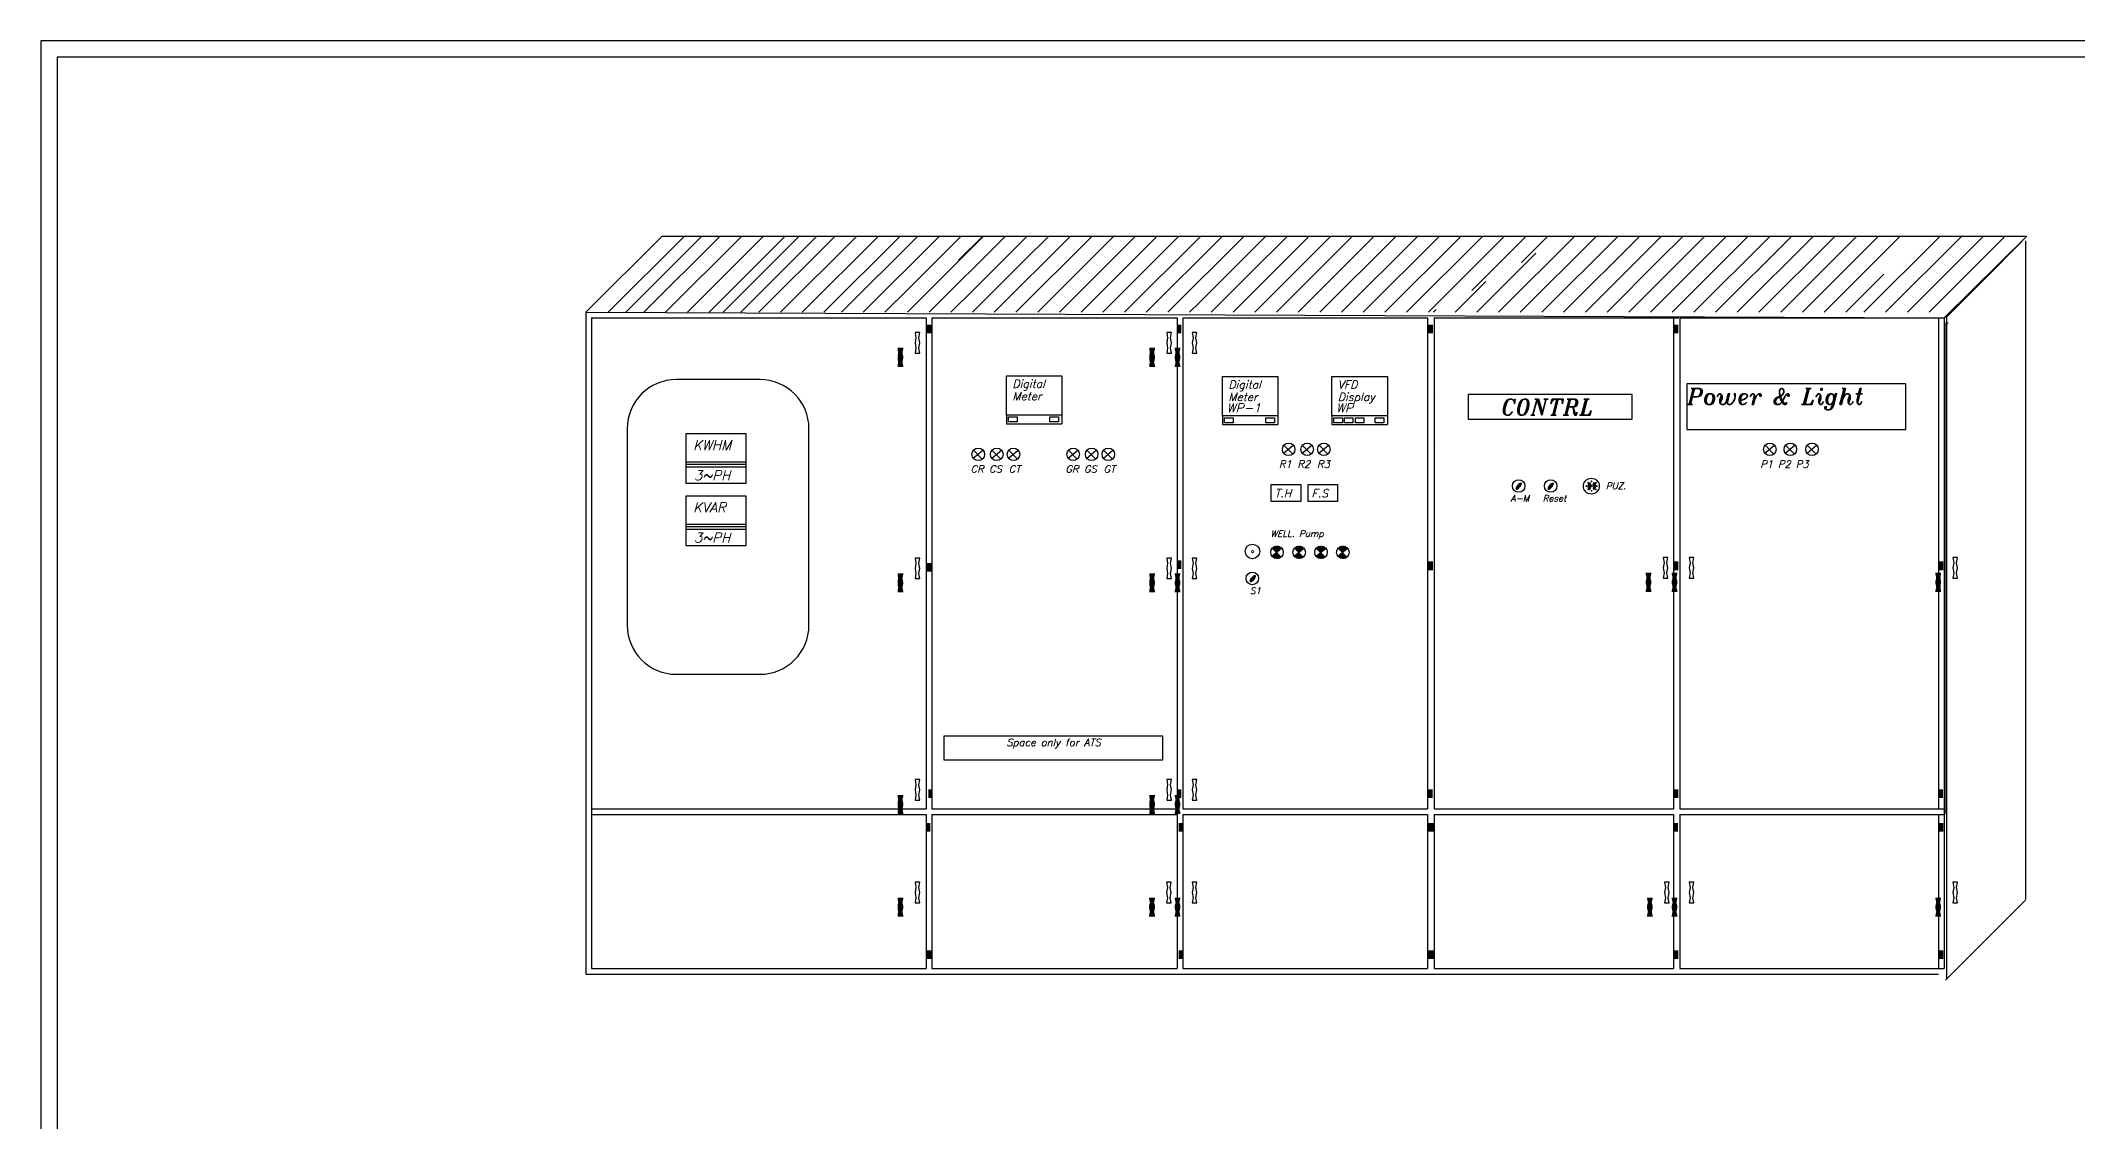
# Model space of a CAD drawing. Header units: inches. Extents: x 191440 to 383551, y 141449 to 284946.
# Drawn here: x 191768.51 to 191805.74, y 141468.76 to 141488.51 of the extents above; entities that cross this region are included whole.
import ezdxf

# ---------------------------------------------------------------- set-up
doc = ezdxf.new("R2010")
doc.units = ezdxf.units.IN
doc.header["$MEASUREMENT"] = 0
for name, color, linetype in [('BODY', 7, 'Continuous'), ('ELEC', 7, 'Continuous'), ('MCCWITHPLC', 7, 'Continuous'), ('PG1', 7, 'Continuous'), ('TEXT', 7, 'Continuous')]:
    doc.layers.add(name, color=color, linetype=linetype)
doc.styles.add('ITALICT', font='italict')

# ---------------------------------------------------------------- blocks, each defined once
blk = doc.blocks.new('FS')
at = {"const_width": 0.2}
blk.add_lwpolyline([(0, 0.1), (0.5, 0.1)], dxfattribs=at)
blk = doc.blocks.new('*X264')
at = {"color": 0}
for p, q in [((16.5, 20.46875), (16.65625, 20.46875)), ((16.5, 20.4375), (16.8125, 20.4375)), ((16.5, 20.40625), (16.96875, 20.40625)), ((16.5, 20.375), (18.5, 20.375)), ((16.5, 20.34375), (18.5, 20.34375)), ((16.5, 20.3125), (18.5, 20.3125)), ((16.5, 20.28125), (18.5, 20.28125)), ((16.5, 20.25), (18.5, 20.25)), ((16.5, 20.21875), (18.5, 20.21875)), ((16.5, 20.1875), (18.5, 20.1875)), ((16.5, 20.15625), (18.5, 20.15625)), ((16.5, 20.125), (18.5, 20.125)), ((16.5, 20.09375), (16.96875, 20.09375)), ((16.5, 20.0625), (16.8125, 20.0625)), ((16.5, 20.03125), (16.65625, 20.03125)), ((16.625, 20.025), (16.625, 20.475)), ((16.75, 20.05), (16.75, 20.45)), ((16.875, 20.075), (16.875, 20.425)), ((17, 20.1), (17, 20.4)), ((17.03125, 20.40625), (17.96875, 20.40625)), ((17.03125, 20.09375), (17.96875, 20.09375)), ((17.125, 20.075), (17.125, 20.425)), ((17.1875, 20.4375), (17.8125, 20.4375)), ((17.1875, 20.0625), (17.8125, 20.0625)), ((17.25, 20.05), (17.25, 20.45)), ((17.34375, 20.46875), (17.65625, 20.46875)), ((17.34375, 20.03125), (17.65625, 20.03125)), ((17.375, 20.025), (17.375, 20.475)), ((17.5, 20), (17.5, 20.5)), ((17.625, 20.025), (17.625, 20.475)), ((17.75, 20.05), (17.75, 20.45)), ((17.875, 20.075), (17.875, 20.425)), ((18, 20.1), (18, 20.4)), ((18.03125, 20.40625), (18.5, 20.40625)), ((18.03125, 20.09375), (18.5, 20.09375)), ((18.125, 20.075), (18.125, 20.425)), ((18.1875, 20.4375), (18.5, 20.4375)), ((18.1875, 20.0625), (18.5, 20.0625)), ((18.25, 20.05), (18.25, 20.45)), ((18.34375, 20.46875), (18.5, 20.46875)), ((18.34375, 20.03125), (18.5, 20.03125)), ((18.375, 20.025), (18.375, 20.475))]:
    blk.add_line(p, q, dxfattribs=at)
blk = doc.blocks.new('H')
for p, q in [((0.5, 2), (0, 2)), ((0, 2), (0.1, 1.5)), ((0.4, 1.5), (0.5, 2)), ((0.1, 1.5), (0, 1)), ((0, 1), (0.1, 0.5)), ((0.1, 0.5), (0, 0)), ((0, 0), (0.5, 0)), ((0.5, 1), (0.4, 1.5)), ((0.4, 0.5), (0.5, 1)), ((0.5, 0), (0.4, 0.5))]:
    blk.add_line(p, q)
at = {"rotation": 90}
blk.add_blockref('*X264', (20.5, -16.5), dxfattribs=at)

msp = doc.modelspace()

# ---------------------------------------------------------------- hatches: boundary and pattern name
at = {"layer": 'PG1', "linetype": 'Continuous'}
h = msp.add_hatch(dxfattribs=at)
h.set_pattern_fill('ANSI31', scale=0.023846, angle=-36.831386, style=0)
h.set_pattern_definition([(8.1686142, (191902.5731666, 141583.482854), (-0.00042353361, 0.002950567877), [])])
edge = h.paths.add_edge_path()
edge.add_ellipse((191795.5252, 141480.37192), major_axis=(-0.04161, -0.05556), ratio=0.31582286, start_angle=0, end_angle=360)
h = msp.add_hatch(dxfattribs=at)
h.set_pattern_fill('ANSI31', scale=0.023846, angle=-36.831386, style=0)
h.set_pattern_definition([(8.1686142, (191903.1593804, 141583.482854), (-0.00042353361, 0.002950567877), [])])
edge = h.paths.add_edge_path()
edge.add_ellipse((191796.11141, 141480.37192), major_axis=(-0.04161, -0.05556), ratio=0.31582286, start_angle=0, end_angle=360)
h = msp.add_hatch(dxfattribs=at)
h.set_pattern_fill('ANSI31', scale=0.023846, angle=-36.831386, style=0)
h.set_pattern_definition([(8.1686142, (191897.712875, 141581.7933196), (-0.00042353361, 0.002950567877), [])])
edge = h.paths.add_edge_path()
edge.add_ellipse((191790.6649, 141478.68238), major_axis=(-0.04161, -0.05556), ratio=0.31582286, start_angle=0, end_angle=360)

# ---------------------------------------------------------------- linework, layer by layer
at = {"color": 7, "linetype": 'Continuous'}
for p, q in [((191779.86663, 141484.9427), (191796.43279, 141484.9427)), ((191796.3969, 141484.9427), (191804.81684, 141484.9427)), ((191804.79279, 141484.85507), (191804.79279, 141472.81635)), ((191778.47614, 141483.55013), (191803.30484, 141483.44644)), ((191778.47614, 141483.55013), (191778.47614, 141471.45318)), ((191778.57983, 141483.44644), (191784.69333, 141483.44644)), ((191778.57983, 141483.44644), (191778.57983, 141471.55687)), ((191781.12971, 141483.44644), (191784.69333, 141483.44644)), ((191784.69333, 141483.44644), (191784.69333, 141474.47162)), ((191784.79702, 141483.44644), (191784.79702, 141474.47162)), ((191784.79702, 141483.44644), (191789.28241, 141483.44644)), ((191789.28241, 141483.44644), (191789.28241, 141474.47162)), ((191789.3861, 141483.44644), (191789.3861, 141474.47162)), ((191789.3861, 141483.44644), (191792.01314, 141483.44644)), ((191789.3861, 141483.44644), (191793.85846, 141483.44644)), ((191793.85846, 141483.44644), (191793.85846, 141474.47162)), ((191793.98152, 141483.44644), (191793.98152, 141474.47162)), ((191793.98152, 141483.44644), (191798.45388, 141483.44644)), ((191798.35507, 141483.44644), (191798.35507, 141474.47162)), ((191798.47147, 141483.44644), (191798.47147, 141474.47162)), ((191798.47147, 141483.44644), (191803.30484, 141483.44644)), ((191803.20211, 141483.44644), (191803.20211, 141474.47162)), ((191803.30484, 141483.44644), (191803.30484, 141474.47162)), ((191803.33219, 141483.3588), (191803.33219, 141474.38399)), ((191803.33219, 141483.3588), (191803.37731, 141483.3588)), ((191803.34519, 141483.4477), (191803.34519, 141471.35075)), ((191786.16122, 141482.05902), (191786.16122, 141482.38799)), ((191786.16122, 141482.38799), (191787.17745, 141482.38799)), ((191787.17745, 141482.38799), (191787.17745, 141481.51073)), ((191790.10958, 141482.04411), (191790.10958, 141482.37307)), ((191790.10958, 141482.37307), (191791.12581, 141482.37307)), ((191791.12581, 141482.37307), (191791.12581, 141481.49582)), ((191792.10958, 141482.04411), (191792.10958, 141482.37307)), ((191792.10958, 141482.37307), (191793.12581, 141482.37307)), ((191793.12581, 141482.37307), (191793.12581, 141481.49582)), ((191786.16122, 141481.66831), (191786.16122, 141482.05902)), ((191790.10958, 141481.6534), (191790.10958, 141482.04411)), ((191792.10958, 141481.6534), (191792.10958, 141482.04411)), ((191793.96314, 141482.03471), (191793.96376, 141482.03505)), ((191803.31381, 141481.94707), (191803.31443, 141481.94742)), ((191786.16122, 141481.66831), (191786.16122, 141481.51073)), ((191787.17745, 141481.66831), (191786.16122, 141481.66831)), ((191786.16122, 141481.51073), (191787.17745, 141481.51073)), ((191790.10958, 141481.6534), (191790.10958, 141481.49582)), ((191791.12581, 141481.6534), (191790.10958, 141481.6534)), ((191790.10958, 141481.49582), (191791.12581, 141481.49582)), ((191792.10958, 141481.6534), (191792.10958, 141481.49582)), ((191793.12581, 141481.6534), (191792.10958, 141481.6534)), ((191792.10958, 141481.49582), (191793.12581, 141481.49582)), ((191793.96314, 141481.12574), (191793.96376, 141481.12608)), ((191803.31381, 141481.0381), (191803.31443, 141481.03845)), ((191791.00168, 141480.28789), (191791.00168, 141480.39831)), ((191791.00168, 141480.39831), (191791.54098, 141480.39831)), ((191791.54098, 141480.39831), (191791.54098, 141480.08794)), ((191791.675, 141480.28789), (191791.675, 141480.39831)), ((191791.675, 141480.39831), (191792.21429, 141480.39831)), ((191792.21429, 141480.39831), (191792.21429, 141480.08794)), ((191791.00168, 141480.08794), (191791.00168, 141480.28789)), ((191791.54098, 141480.08794), (191791.00168, 141480.08794)), ((191791.675, 141480.08794), (191791.675, 141480.28789)), ((191792.21429, 141480.08794), (191791.675, 141480.08794)), ((191778.57983, 141474.47162), (191784.69333, 141474.47162)), ((191781.12971, 141474.47162), (191784.69333, 141474.47162)), ((191784.79702, 141474.47162), (191785.37113, 141474.47162)), ((191784.79702, 141474.47162), (191789.28241, 141474.47162)), ((191789.3861, 141474.47162), (191792.01314, 141474.47162)), ((191789.3861, 141474.47162), (191793.85846, 141474.47162)), ((191793.98152, 141474.47162), (191798.35507, 141474.47162)), ((191798.47147, 141474.47162), (191803.30484, 141474.47162)), ((191803.30484, 141474.47162), (191803.30632, 141471.55687)), ((191778.57983, 141474.36793), (191784.69333, 141474.36793)), ((191781.12971, 141474.36793), (191784.69333, 141474.36793)), ((191784.69333, 141474.36793), (191784.69333, 141471.55687)), ((191784.79702, 141474.36793), (191785.37113, 141474.36793)), ((191784.79702, 141474.36793), (191784.79702, 141471.55687)), ((191784.79702, 141474.36793), (191789.28241, 141474.36793)), ((191789.28241, 141474.36793), (191789.28241, 141471.55687)), ((191789.3861, 141474.36793), (191792.01314, 141474.36793)), ((191789.3861, 141474.36793), (191793.85846, 141474.36793)), ((191789.3861, 141474.36793), (191789.3861, 141471.55687)), ((191793.85846, 141474.36793), (191793.85846, 141471.55687)), ((191793.98152, 141474.36793), (191798.35507, 141474.36793)), ((191793.98152, 141474.36793), (191793.98152, 141471.55687)), ((191798.35507, 141474.36793), (191798.35507, 141471.55687)), ((191798.47147, 141474.36793), (191803.30632, 141474.36793)), ((191798.47147, 141474.36793), (191798.47147, 141471.55687)), ((191803.20211, 141474.36793), (191803.20211, 141471.55687)), ((191778.47614, 141471.45318), (191803.20211, 141471.45318)), ((191778.57983, 141471.55687), (191784.69333, 141471.55687)), ((191784.79702, 141471.55687), (191789.28241, 141471.55687)), ((191786.82729, 141471.45318), (191793.96376, 141471.45318)), ((191786.90241, 141471.45318), (191803.20211, 141471.45318)), ((191789.3861, 141471.55687), (191792.01314, 141471.55687)), ((191789.3861, 141471.55687), (191793.85846, 141471.55687)), ((191791.48522, 141471.45318), (191803.20211, 141471.45318)), ((191793.98152, 141471.55687), (191798.35507, 141471.55687)), ((191798.47147, 141471.55687), (191803.30632, 141471.55687))]:
    msp.add_line(p, q, dxfattribs=at)
msp.add_lwpolyline([(191826.00873, 141488.51231), (191768.50873, 141488.51231), (191768.50873, 141449.01231), (191826.00873, 141449.01231), (191826.00873, 141488.51231)])
msp.add_lwpolyline([(191825.70873, 141488.21231), (191768.80873, 141488.21231), (191768.80873, 141449.31231), (191825.70873, 141449.31231)], close=True)
for points in [[(191798.60163, 141481.40602), (191802.60163, 141481.40602), (191802.60163, 141482.23928), (191798.60163, 141482.23928)], [(191794.60163, 141481.59512), (191797.60163, 141481.59512), (191797.60163, 141482.04317), (191794.60163, 141482.04317)]]:
    msp.add_lwpolyline(points, close=True, dxfattribs=at)
at = {"layer": 'BODY', "color": 7, "linetype": 'Continuous'}
for p, q in [((191778.47406, 141483.55013), (191779.86663, 141484.9427)), ((191778.88161, 141483.55013), (191780.27418, 141484.9427)), ((191779.20426, 141483.55013), (191780.59683, 141484.9427)), ((191779.5354, 141483.55013), (191780.92797, 141484.9427)), ((191779.93215, 141483.55013), (191781.32472, 141484.9427)), ((191780.3289, 141483.55013), (191781.72148, 141484.9427)), ((191780.72566, 141483.55013), (191782.11823, 141484.9427)), ((191780.98235, 141483.55013), (191782.37492, 141484.9427)), ((191781.305, 141483.55013), (191782.69757, 141484.9427)), ((191781.63613, 141483.55013), (191783.02871, 141484.9427)), ((191782.03289, 141483.55013), (191783.42546, 141484.9427)), ((191782.42964, 141483.55013), (191783.82221, 141484.9427)), ((191782.82639, 141483.55013), (191784.21897, 141484.9427)), ((191783.14795, 141483.55013), (191784.54052, 141484.9427)), ((191783.5447, 141483.55013), (191784.93727, 141484.9427)), ((191784.35264, 141483.55013), (191785.74521, 141484.9427)), ((191784.37678, 141483.98545), (191785.33403, 141484.9427)), ((191784.74939, 141483.55013), (191786.14196, 141484.9427)), ((191785.2868, 141484.49872), (191785.73078, 141484.9427)), ((191785.58147, 141483.98545), (191786.53872, 141484.9427)), ((191785.93965, 141483.55013), (191787.33222, 141484.9427)), ((191786.3364, 141483.55013), (191787.72898, 141484.9427)), ((191786.49149, 141484.49872), (191786.93547, 141484.9427)), ((191786.73316, 141483.55013), (191788.12573, 141484.9427)), ((191787.12991, 141483.55013), (191788.52248, 141484.9427)), ((191787.52666, 141483.55013), (191788.91924, 141484.9427)), ((191787.92342, 141483.55013), (191789.31599, 141484.9427)), ((191788.32017, 141483.55013), (191789.71274, 141484.9427)), ((191788.71692, 141483.55013), (191790.1095, 141484.9427)), ((191789.11368, 141483.55013), (191790.50625, 141484.9427)), ((191789.69038, 141483.73008), (191790.903, 141484.9427)), ((191790.60039, 141484.24334), (191791.29976, 141484.9427)), ((191790.70069, 141483.55013), (191792.09326, 141484.9427)), ((191791.09744, 141483.55013), (191792.49002, 141484.9427)), ((191791.4942, 141483.55013), (191792.88677, 141484.9427)), ((191791.51041, 141484.75661), (191791.69651, 141484.9427)), ((191791.89095, 141483.55013), (191793.28352, 141484.9427)), ((191792.2877, 141483.55013), (191793.68028, 141484.9427)), ((191792.68446, 141483.55013), (191794.07703, 141484.9427)), ((191793.08121, 141483.55013), (191794.47378, 141484.9427)), ((191793.47796, 141483.55013), (191794.87053, 141484.9427)), ((191793.87471, 141483.55013), (191795.26729, 141484.9427)), ((191794.66954, 141483.9482), (191795.66404, 141484.9427)), ((191795.1574, 141483.55013), (191796.54997, 141484.9427)), ((191795.55415, 141483.55013), (191796.94672, 141484.9427)), ((191795.57956, 141484.46147), (191796.06079, 141484.9427)), ((191795.9509, 141483.55013), (191797.34347, 141484.9427)), ((191796.34765, 141483.55013), (191797.74023, 141484.9427)), ((191797.17973, 141483.98545), (191798.13698, 141484.9427)), ((191797.53791, 141483.55013), (191798.93049, 141484.9427)), ((191797.93467, 141483.55013), (191799.32724, 141484.9427)), ((191798.08975, 141484.49872), (191798.53373, 141484.9427)), ((191798.33142, 141483.55013), (191799.72399, 141484.9427)), ((191798.72817, 141483.55013), (191800.12075, 141484.9427)), ((191799.12493, 141483.55013), (191800.5175, 141484.9427)), ((191799.52168, 141483.55013), (191800.91425, 141484.9427)), ((191799.91843, 141483.55013), (191801.31101, 141484.9427)), ((191800.31519, 141483.55013), (191801.70776, 141484.9427)), ((191800.71194, 141483.55013), (191802.10451, 141484.9427)), ((191801.28864, 141483.73008), (191802.50127, 141484.9427)), ((191801.83726, 141483.55013), (191803.22983, 141484.9427)), ((191802.23401, 141483.55013), (191803.62658, 141484.9427)), ((191802.63076, 141483.55013), (191804.02333, 141484.9427)), ((191803.02751, 141483.55013), (191804.42009, 141484.9427)), ((191803.30484, 141483.44644), (191804.81684, 141484.9427)), ((191804.0272, 141484.14091), (191804.72657, 141484.84027)), ((191785.5429, 141483.55013), (191786.49149, 141484.49872)), ((191790.30394, 141483.55013), (191791.51041, 141484.75661)), ((191794.76064, 141483.55013), (191795.83797, 141484.62746)), ((191797.14116, 141483.55013), (191798.08975, 141484.49872)), ((191789.90718, 141483.55013), (191790.60039, 141484.24334)), ((191794.36389, 141483.55013), (191794.92795, 141484.11419)), ((191801.50545, 141483.55013), (191802.19866, 141484.24334)), ((191803.33399, 141483.4477), (191804.0272, 141484.14091)), ((191783.94145, 141483.55013), (191784.37678, 141483.98545)), ((191785.14614, 141483.55013), (191785.58147, 141483.98545)), ((191789.51043, 141483.55013), (191789.69038, 141483.73008)), ((191796.74441, 141483.55013), (191797.17973, 141483.98545)), ((191801.10869, 141483.55013), (191801.28864, 141483.73008)), ((191793.96714, 141483.55013), (191794.01793, 141483.60093)), ((191803.31781, 141483.46249), (191803.36861, 141483.51329)), ((191791.22898, 141480.97427), (191791.40454, 141481.12047)), ((191791.23351, 141481.11717), (191791.39483, 141480.95596)), ((191791.56739, 141480.97427), (191791.74295, 141481.12047)), ((191791.57582, 141481.11327), (191791.73324, 141480.95596)), ((191791.87213, 141480.97427), (191792.04769, 141481.12047)), ((191791.87666, 141481.11717), (191792.03798, 141480.95596)), ((191800.02587, 141480.97427), (191800.20143, 141481.12047)), ((191800.0304, 141481.11717), (191800.19172, 141480.95596)), ((191800.40037, 141480.97427), (191800.57594, 141481.12047)), ((191800.40881, 141481.11327), (191800.56622, 141480.95596)), ((191800.79678, 141480.97427), (191800.97234, 141481.12047)), ((191800.80131, 141481.11717), (191800.96263, 141480.95596)), ((191780.29876, 141480.72489), (191781.40258, 141480.72489)), ((191780.30375, 141480.81281), (191781.40756, 141480.81281)), ((191780.3038, 141480.77293), (191781.40762, 141480.77293)), ((191785.5553, 141480.8848), (191785.73086, 141481.031)), ((191785.55983, 141481.0277), (191785.72115, 141480.86649)), ((191785.89371, 141480.8848), (191786.06927, 141481.031)), ((191785.90214, 141481.0238), (191786.05956, 141480.86649)), ((191786.19845, 141480.8848), (191786.37401, 141481.031)), ((191786.20298, 141481.0277), (191786.3643, 141480.86649)), ((191787.29115, 141480.8848), (191787.46671, 141481.031)), ((191787.29568, 141481.0277), (191787.457, 141480.86649)), ((191787.62956, 141480.8848), (191787.80512, 141481.031)), ((191787.63799, 141481.0238), (191787.79541, 141480.86649)), ((191787.9343, 141480.8848), (191788.10986, 141481.031)), ((191787.93883, 141481.0277), (191788.10015, 141480.86649)), ((191780.29876, 141479.58727), (191781.40258, 141479.58727)), ((191780.30375, 141479.67519), (191781.40756, 141479.67519)), ((191780.3038, 141479.63531), (191781.40762, 141479.63531)), ((191791.01626, 141479.09388), (191791.19183, 141479.24009)), ((191791.02079, 141479.23678), (191791.18211, 141479.07557)), ((191791.02779, 141479.22979), (191791.06759, 141479.2696)), ((191791.03275, 141479.22484), (191791.08181, 141479.2739)), ((191791.03771, 141479.21988), (191791.09387, 141479.27604)), ((191791.04267, 141479.21492), (191791.10459, 141479.27684)), ((191791.04763, 141479.20996), (191791.11437, 141479.2767)), ((191791.05259, 141479.20501), (191791.1234, 141479.27582)), ((191791.05755, 141479.20005), (191791.13184, 141479.27433)), ((191791.06252, 141479.19509), (191791.13975, 141479.27233)), ((191791.06748, 141479.19013), (191791.14722, 141479.26987)), ((191791.07244, 141479.18517), (191791.15427, 141479.26701)), ((191791.0774, 141479.18022), (191791.16096, 141479.26377)), ((191791.08236, 141479.17526), (191791.16729, 141479.26019)), ((191791.08732, 141479.1703), (191791.17329, 141479.25627)), ((191791.09228, 141479.16534), (191791.17897, 141479.25203)), ((191791.10284, 141479.16598), (191791.18434, 141479.24748)), ((191791.16215, 141479.21538), (191791.18941, 141479.24263)), ((191791.422, 141479.09388), (191791.59756, 141479.24009)), ((191791.42653, 141479.23678), (191791.58785, 141479.07557)), ((191791.42798, 141479.23534), (191791.45082, 141479.25818)), ((191791.43294, 141479.23038), (191791.47143, 141479.26886)), ((191791.4379, 141479.22542), (191791.48602, 141479.27353)), ((191791.44286, 141479.22046), (191791.49827, 141479.27587)), ((191791.44783, 141479.2155), (191791.50912, 141479.2768)), ((191791.45279, 141479.21055), (191791.519, 141479.27676)), ((191791.45775, 141479.20559), (191791.52811, 141479.27595)), ((191791.46271, 141479.20063), (191791.53661, 141479.27453)), ((191791.46767, 141479.19567), (191791.54458, 141479.27259)), ((191791.47263, 141479.19072), (191791.5521, 141479.27018)), ((191791.47759, 141479.18576), (191791.5592, 141479.26737)), ((191791.48255, 141479.1808), (191791.56593, 141479.26417)), ((191791.48751, 141479.17584), (191791.5723, 141479.26063)), ((191791.49248, 141479.17088), (191791.57834, 141479.25675)), ((191791.49744, 141479.16593), (191791.58406, 141479.25255)), ((191791.5024, 141479.16097), (191791.58946, 141479.24803)), ((191791.56091, 141479.20957), (191791.59456, 141479.24322)), ((191791.82213, 141479.09388), (191791.99769, 141479.24009)), ((191791.82666, 141479.23678), (191791.98798, 141479.07557)), ((191791.82948, 141479.23396), (191791.8579, 141479.26239)), ((191791.83444, 141479.22901), (191791.87593, 141479.27049)), ((191791.8394, 141479.22405), (191791.88971, 141479.27436)), ((191791.84436, 141479.21909), (191791.90152, 141479.27624)), ((191791.84932, 141479.21413), (191791.91207, 141479.27688)), ((191791.85429, 141479.20918), (191791.92171, 141479.2766)), ((191791.85925, 141479.20422), (191791.93065, 141479.27562)), ((191791.86421, 141479.19926), (191791.93899, 141479.27404)), ((191791.86917, 141479.1943), (191791.94683, 141479.27197)), ((191791.87413, 141479.18934), (191791.95423, 141479.26944)), ((191791.87909, 141479.18439), (191791.96122, 141479.26652)), ((191791.88405, 141479.17943), (191791.96785, 141479.26323)), ((191791.88901, 141479.17447), (191791.97413, 141479.25959)), ((191791.89397, 141479.16951), (191791.98008, 141479.25562)), ((191791.89894, 141479.16456), (191791.98571, 141479.25133)), ((191791.91813, 141479.17383), (191791.99103, 141479.24673)), ((191791.97744, 141479.22322), (191791.99605, 141479.24183)), ((191792.22051, 141479.09388), (191792.39607, 141479.24009)), ((191792.22504, 141479.23678), (191792.38636, 141479.07557)), ((191792.22786, 141479.23396), (191792.25628, 141479.26239)), ((191792.23282, 141479.22901), (191792.2743, 141479.27049)), ((191792.23778, 141479.22405), (191792.28809, 141479.27436)), ((191792.24274, 141479.21909), (191792.29989, 141479.27624)), ((191792.2477, 141479.21413), (191792.31044, 141479.27688)), ((191792.25266, 141479.20918), (191792.32009, 141479.2766)), ((191792.25762, 141479.20422), (191792.32902, 141479.27562)), ((191792.26258, 141479.19926), (191792.33737, 141479.27404)), ((191792.26755, 141479.1943), (191792.34521, 141479.27197)), ((191792.27251, 141479.18934), (191792.35261, 141479.26944)), ((191792.27747, 141479.18439), (191792.3596, 141479.26652)), ((191792.28243, 141479.17943), (191792.36623, 141479.26323)), ((191792.28739, 141479.17447), (191792.3725, 141479.25959)), ((191792.29235, 141479.16951), (191792.37845, 141479.25562)), ((191792.29731, 141479.16456), (191792.38409, 141479.25133)), ((191792.3165, 141479.17383), (191792.38941, 141479.24673)), ((191792.37582, 141479.22322), (191792.39442, 141479.24183)), ((191791.0228, 141479.08594), (191791.09724, 141479.16039)), ((191791.02765, 141479.08088), (191791.1022, 141479.15543)), ((191791.03281, 141479.07612), (191791.10717, 141479.15047)), ((191791.03827, 141479.07166), (191791.11213, 141479.14551)), ((191791.04405, 141479.06752), (191791.11709, 141479.14056)), ((191791.05015, 141479.0637), (191791.12205, 141479.1356)), ((191791.05659, 141479.06022), (191791.12701, 141479.13064)), ((191791.06338, 141479.05709), (191791.13197, 141479.12568)), ((191791.07056, 141479.05435), (191791.13693, 141479.12072)), ((191791.07815, 141479.05203), (191791.14189, 141479.11577)), ((191791.08622, 141479.05017), (191791.14685, 141479.11081)), ((191791.09482, 141479.04886), (191791.15182, 141479.10585)), ((191791.10407, 141479.04818), (191791.15678, 141479.10089)), ((191791.1141, 141479.0483), (191791.16174, 141479.09594)), ((191791.12518, 141479.04945), (191791.1667, 141479.09098)), ((191791.13776, 141479.05212), (191791.17166, 141479.08602)), ((191791.153, 141479.05744), (191791.17662, 141479.08106)), ((191791.17669, 141479.07122), (191791.18158, 141479.0761)), ((191791.42347, 141479.09196), (191791.44229, 141479.11078)), ((191791.42799, 141479.08656), (191791.5016, 141479.16017)), ((191791.4328, 141479.08146), (191791.50736, 141479.15601)), ((191791.43793, 141479.07666), (191791.51232, 141479.15105)), ((191791.44335, 141479.07217), (191791.51728, 141479.1461)), ((191791.44909, 141479.06799), (191791.52224, 141479.14114)), ((191791.45515, 141479.06413), (191791.5272, 141479.13618)), ((191791.46155, 141479.06061), (191791.53216, 141479.13122)), ((191791.4683, 141479.05744), (191791.53713, 141479.12627)), ((191791.47543, 141479.05465), (191791.54209, 141479.12131)), ((191791.48297, 141479.05228), (191791.54705, 141479.11635)), ((191791.49098, 141479.05036), (191791.55201, 141479.11139)), ((191791.49952, 141479.04898), (191791.55697, 141479.10643)), ((191791.50868, 141479.04823), (191791.56193, 141479.10148)), ((191791.51861, 141479.04824), (191791.56689, 141479.09652)), ((191791.52954, 141479.04925), (191791.57185, 141479.09156)), ((191791.54192, 141479.05171), (191791.57681, 141479.0866)), ((191791.55673, 141479.0566), (191791.58178, 141479.08165)), ((191791.57826, 141479.06821), (191791.58674, 141479.07669)), ((191791.82482, 141479.09044), (191791.85882, 141479.12444)), ((191791.82941, 141479.08512), (191791.9039, 141479.1596)), ((191791.83432, 141479.0801), (191791.90886, 141479.15464)), ((191791.83952, 141479.07539), (191791.91382, 141479.14968)), ((191791.84504, 141479.07098), (191791.91878, 141479.14473)), ((191791.85086, 141479.06689), (191791.92374, 141479.13977)), ((191791.85702, 141479.06312), (191791.9287, 141479.13481)), ((191791.86351, 141479.0597), (191791.93366, 141479.12985)), ((191791.87036, 141479.05663), (191791.93862, 141479.12489)), ((191791.8776, 141479.05395), (191791.94359, 141479.11994)), ((191791.88527, 141479.0517), (191791.94855, 141479.11498)), ((191791.89341, 141479.04993), (191791.95351, 141479.11002)), ((191791.90211, 141479.04871), (191791.95847, 141479.10506)), ((191791.91147, 141479.04814), (191791.96343, 141479.10011)), ((191791.92165, 141479.0484), (191791.96839, 141479.09515)), ((191791.93292, 141479.04976), (191791.97335, 141479.09019)), ((191791.94583, 141479.05274), (191791.97831, 141479.08523)), ((191791.96172, 141479.05872), (191791.98327, 141479.08027)), ((191792.22319, 141479.09044), (191792.25719, 141479.12444)), ((191792.22779, 141479.08512), (191792.30227, 141479.1596)), ((191792.23269, 141479.0801), (191792.30723, 141479.15464)), ((191792.2379, 141479.07539), (191792.3122, 141479.14968)), ((191792.24341, 141479.07098), (191792.31716, 141479.14473)), ((191792.24924, 141479.06689), (191792.32212, 141479.13977)), ((191792.25539, 141479.06312), (191792.32708, 141479.13481)), ((191792.26188, 141479.0597), (191792.33204, 141479.12985)), ((191792.26874, 141479.05663), (191792.337, 141479.12489)), ((191792.27598, 141479.05395), (191792.34196, 141479.11994)), ((191792.28364, 141479.0517), (191792.34692, 141479.11498)), ((191792.29179, 141479.04993), (191792.35188, 141479.11002)), ((191792.30049, 141479.04871), (191792.35685, 141479.10506)), ((191792.30984, 141479.04814), (191792.36181, 141479.10011)), ((191792.32002, 141479.0484), (191792.36677, 141479.09515)), ((191792.3313, 141479.04976), (191792.37173, 141479.09019)), ((191792.3442, 141479.05274), (191792.37669, 141479.08523)), ((191792.36009, 141479.05872), (191792.38165, 141479.08027)), ((191803.32631, 141471.34324), (191804.7894, 141472.80633))]:
    msp.add_line(p, q, dxfattribs=at)
msp.add_lwpolyline([(191782.55161, 141481.4213, 0.41421356), (191781.65386, 141482.31905), (191780.12768, 141482.31905, 0.41421356), (191779.22993, 141481.4213), (191779.22993, 141477.8303, 0.41421356), (191780.12768, 141476.93255), (191781.65386, 141476.93255, 0.41421356), (191782.55161, 141477.8303)], format="xyb", close=True, dxfattribs=at)
at = {"layer": 'BODY', "color": 7}
for points in [[(191786.19953, 141481.63754), (191786.35636, 141481.63754), (191786.35636, 141481.54356), (191786.19953, 141481.54356)], [(191786.9563, 141481.63754), (191787.11313, 141481.63754), (191787.11313, 141481.54356), (191786.9563, 141481.54356)], [(191790.14789, 141481.62263), (191790.30472, 141481.62263), (191790.30472, 141481.52865), (191790.14789, 141481.52865)], [(191790.90467, 141481.62263), (191791.0615, 141481.62263), (191791.0615, 141481.52865), (191790.90467, 141481.52865)], [(191792.14789, 141481.62263), (191792.30472, 141481.62263), (191792.30472, 141481.52865), (191792.14789, 141481.52865)], [(191792.33922, 141481.62263), (191792.49605, 141481.62263), (191792.49605, 141481.52865), (191792.33922, 141481.52865)], [(191792.53997, 141481.62263), (191792.6968, 141481.62263), (191792.6968, 141481.52865), (191792.53997, 141481.52865)], [(191792.90467, 141481.62263), (191793.0615, 141481.62263), (191793.0615, 141481.52865), (191792.90467, 141481.52865)]]:
    msp.add_lwpolyline(points, close=True, dxfattribs=at)
at = {"layer": 'BODY', "color": 7, "linetype": 'Continuous'}
for points in [[(191781.40258, 141481.32755), (191780.29876, 141481.32755), (191780.29876, 141480.42673), (191781.40258, 141480.42673)], [(191781.40258, 141480.18993), (191780.29876, 141480.18993), (191780.29876, 141479.28911), (191781.40258, 141479.28911)]]:
    msp.add_lwpolyline(points, close=True, dxfattribs=at)
at = {"layer": 'BODY', "color": 7}
for points, const_width in [([(191796.75292, 141480.37275, 1), (191796.77295, 141480.37275, 1)], 0.01335), ([(191796.78631, 141480.43475, 1), (191796.80634, 141480.43475, 1)], 0.01335), ([(191796.78631, 141480.31075, 1), (191796.80634, 141480.31075, 1)], 0.01335), ([(191796.84402, 141480.37418, 1), (191796.87263, 141480.37418, 1)], 0.01908), ([(191796.84831, 141480.45859, 1), (191796.86834, 141480.45859, 1)], 0.01335), ([(191796.92939, 141480.43475, 1), (191796.94942, 141480.43475, 1)], 0.01335), ([(191796.92939, 141480.31075, 1), (191796.94942, 141480.31075, 1)], 0.01335), ([(191796.94369, 141480.37275, 1), (191796.96373, 141480.37275, 1)], 0.01335), ([(191796.84831, 141480.2869, 1), (191796.86834, 141480.2869, 1)], 0.01335)]:
    msp.add_lwpolyline(points, format="xyb", close=True, dxfattribs=dict(at, const_width=const_width))
at = {"layer": 'BODY', "color": 7, "linetype": 'Continuous'}
for centre, radius in [((191791.32049, 141481.04289), 0.11438), ((191791.6589, 141481.04289), 0.11438), ((191791.96364, 141481.04289), 0.11438), ((191800.11738, 141481.04289), 0.11438), ((191800.49189, 141481.04289), 0.11438), ((191800.88829, 141481.04289), 0.11438), ((191785.64681, 141480.95342), 0.11438), ((191785.98522, 141480.95342), 0.11438), ((191786.28996, 141480.95342), 0.11438), ((191787.38266, 141480.95342), 0.11438), ((191787.72107, 141480.95342), 0.11438), ((191788.02581, 141480.95342), 0.11438), ((191795.52556, 141480.37384), 0.11438), ((191796.11178, 141480.37384), 0.11438), ((191796.85436, 141480.37085), 0.14584), ((191791.10778, 141479.16251), 0.11438), ((191791.51351, 141479.16251), 0.11438), ((191791.91364, 141479.16251), 0.11438), ((191792.31202, 141479.16251), 0.11438), ((191790.65616, 141478.6843), 0.11438)]:
    msp.add_circle(centre, radius, dxfattribs=at)
at = {"layer": 'BODY', "color": 7}
for centre, radius, start, end in [((191796.85494, 141480.37088), 0.06389, 108.675102, 246.743678), ((191796.85494, 141480.37088), 0.05436, 108.675102, 246.743678), ((191796.85494, 141480.37088), 0.04482, 108.675102, 246.743678), ((191796.85494, 141480.37088), 0.03528, 108.675102, 246.743678), ((191796.87125, 141480.37088), 0.03528, 293.256322, 71.324898), ((191796.87125, 141480.37088), 0.04482, 293.256322, 71.324898), ((191796.87125, 141480.37088), 0.05436, 293.256322, 71.324898), ((191796.87125, 141480.37088), 0.06389, 293.256322, 71.324898)]:
    msp.add_arc(centre, radius, start, end, dxfattribs=at)
at = {"layer": 'PG1', "color": 7, "linetype": 'Continuous', "const_width": 0.01791}
msp.add_lwpolyline([(191790.64433, 141479.17344, 1), (191790.68253, 141479.17344, 1)], format="xyb", close=True, dxfattribs=at)
at = {"layer": 'PG1', "color": 7, "linetype": 'Continuous'}
msp.add_circle((191790.65896, 141479.17797), 0.13294, dxfattribs=at)
for centre in [(191795.5252, 141480.37192), (191796.11141, 141480.37192), (191790.6649, 141478.68238)]:
    msp.add_ellipse(centre, major_axis=(-0.04161, -0.05556), ratio=0.31582286, dxfattribs=at)
at = {"layer": 'TEXT'}
msp.add_lwpolyline([(191789.02003, 141475.80151), (191785.01563, 141475.80151), (191785.01563, 141475.36826), (191789.02003, 141475.36826)], close=True, dxfattribs=at)

# ---------------------------------------------------------------- block references
at = {"color": 7, "linetype": 'Continuous'}
for name, p, xscale, yscale, zscale in [('FS', (191784.70725, 141483.16331), 0.161866966893278, 0.7964795384222525, 0.161866966893278), ('FS', (191789.28096, 141483.16331), 0.161866966893278, 0.7964795384222525, 0.161866966893278), ('FS', (191793.87217, 141483.16331), 0.161866966893278, 0.7964795384222525, 0.161866966893278), ('FS', (191793.87638, 141483.16331), 0.161866966893278, 0.7964795384222525, 0.161866966893278), ('FS', (191798.36633, 141483.16331), 0.161866966893278, 0.7964795384222525, 0.161866966893278), ('H', (191784.49096, 141482.80241), 0.1721585251956203, 0.1873236256274977, 0.1721585251956203), ('H', (191789.09159, 141482.80241), 0.1721585251956203, 0.1873236256274977, 0.1721585251956203), ('H', (191789.55687, 141482.80241), 0.1721585251956203, 0.1873236256274977, 0.1721585251956203), ('H', (191784.49096, 141478.68146), 0.1721585251956203, 0.1873236256274977, 0.1721585251956203), ('FS', (191784.70725, 141478.80832), 0.161866966893278, 0.7964795384222525, 0.161866966893278), ('H', (191789.09159, 141478.68146), 0.1721585251956203, 0.1873236256274977, 0.1721585251956203), ('H', (191789.55687, 141478.68146), 0.1721585251956203, 0.1873236256274977, 0.1721585251956203), ('FS', (191789.28096, 141478.85483), 0.161866966893278, 0.7964795384222525, 0.161866966893278), ('FS', (191793.87638, 141478.83511), 0.161866966893278, 0.7964795384222525, 0.161866966893278), ('H', (191798.16713, 141478.69061), 0.1721585251956203, 0.1873236256274977, 0.1721585251956203), ('H', (191798.64224, 141478.69061), 0.1721585251956203, 0.1873236256274977, 0.1721585251956203), ('FS', (191798.36633, 141478.83511), 0.161866966893278, 0.7964795384222525, 0.161866966893278), ('H', (191803.46263, 141478.69061), 0.1721585251956203, 0.1873236256274977, 0.1721585251956203), ('FS', (191803.20639, 141478.83511), 0.161866966893278, 0.7964795384222525, 0.161866966893278), ('H', (191784.49096, 141474.63159), 0.1721585251956203, 0.1873236256274977, 0.1721585251956203), ('FS', (191784.73317, 141474.67015), 0.161866966893278, 0.7964795384222525, 0.161866966893278), ('H', (191789.09159, 141474.63159), 0.1721585251956203, 0.1873236256274977, 0.1721585251956203), ('H', (191789.55687, 141474.63159), 0.1721585251956203, 0.1873236256274977, 0.1721585251956203), ('FS', (191789.278, 141474.67015), 0.161866966893278, 0.7964795384222525, 0.161866966893278), ('FS', (191793.87217, 141474.67015), 0.161866966893278, 0.7964795384222525, 0.161866966893278), ('FS', (191793.87342, 141474.67015), 0.161866966893278, 0.7964795384222525, 0.161866966893278), ('FS', (191798.36337, 141474.67015), 0.161866966893278, 0.7964795384222525, 0.161866966893278), ('FS', (191803.20343, 141474.67015), 0.161866966893278, 0.7964795384222525, 0.161866966893278), ('FS', (191784.69168, 141474.05564), 0.161866966893278, 0.7964795384222525, 0.161866966893278), ('FS', (191789.30763, 141474.05564), 0.161866966893278, 0.7964795384222525, 0.161866966893278), ('FS', (191793.87217, 141474.05564), 0.161866966893278, 0.7964795384222525, 0.161866966893278), ('FS', (191793.90304, 141474.05564), 0.161866966893278, 0.7964795384222525, 0.161866966893278), ('FS', (191798.35894, 141474.05564), 0.161866966893278, 0.7964795384222525, 0.161866966893278), ('FS', (191803.20634, 141474.05564), 0.161866966893278, 0.7964795384222525, 0.161866966893278), ('H', (191784.49096, 141472.75499), 0.1721585251956203, 0.1873236256274977, 0.1721585251956203), ('H', (191789.08895, 141472.75499), 0.1721585251956203, 0.1873236256274977, 0.1721585251956203), ('H', (191789.55687, 141472.75499), 0.1721585251956203, 0.1873236256274977, 0.1721585251956203), ('H', (191798.19031, 141472.75499), 0.1721585251956203, 0.1873236256274977, 0.1721585251956203), ('H', (191798.64224, 141472.75499), 0.1721585251956203, 0.1873236256274977, 0.1721585251956203), ('H', (191803.46118, 141472.75499), 0.1721585251956203, 0.1873236256274977, 0.1721585251956203), ('FS', (191784.70725, 141471.72882), 0.161866966893278, 0.7964795384222525, 0.161866966893278), ('FS', (191789.31133, 141471.72882), 0.161866966893278, 0.7964795384222525, 0.161866966893278), ('FS', (191793.87217, 141471.72882), 0.161866966893278, 0.7964795384222525, 0.161866966893278), ('FS', (191793.90675, 141471.72882), 0.161866966893278, 0.7964795384222525, 0.161866966893278), ('FS', (191798.36264, 141471.72882), 0.161866966893278, 0.7964795384222525, 0.161866966893278), ('FS', (191803.20992, 141471.72882), 0.161866966893278, 0.7964795384222525, 0.161866966893278)]:
    msp.add_blockref(name, p, dxfattribs=dict(at, xscale=xscale, yscale=yscale, zscale=zscale))

# ---------------------------------------------------------------- texts
at = {"color": 7, "style": 'ITALICT'}
for s, p in [('PUZ.', (191797.1193, 141480.31706)), ('A-M', (191795.3774, 141480.08954)), ('Reset', (191795.96361, 141480.08954)), ('WELL. Pump', (191790.99012, 141479.44421)), ('S1', (191790.61115, 141478.40001))]:
    msp.add_text(s, height=0.11783, dxfattribs=at).set_placement(p)
at = {"layer": 'ELEC', "color": 7, "style": 'ITALICT'}
for s, height, p in [('Digital', 0.146299, (191786.27158, 141482.16846)), ('Digital', 0.146299, (191790.21994, 141482.15355)), ('VFD', 0.146299, (191792.21994, 141482.15355)), ('Meter', 0.146299, (191786.27158, 141481.94237)), ('Meter', 0.146299, (191790.21994, 141481.92745)), ('Display', 0.146299, (191792.21994, 141481.92745)), ('CONTRL', 0.292598, (191795.20955, 141481.66744)), ('Power & Light', 0.2925978, (191798.60318, 141481.86355)), ('KWHM', 0.178513, (191780.43494, 141481.03101)), ('CR', 0.13322, (191785.50572, 141480.61794)), ('CS', 0.13322, (191785.84422, 141480.61794)), ('CT', 0.13322, (191786.20264, 141480.61794)), ('GR', 0.13322, (191787.24157, 141480.61794)), ('GS', 0.13322, (191787.58007, 141480.61794)), ('GT', 0.13322, (191787.93849, 141480.61794)), ('R1', 0.13322, (191791.14313, 141480.70741)), ('R2', 0.13322, (191791.48164, 141480.70741)), ('R3', 0.13322, (191791.84005, 141480.70741)), ('P1 P2 P3', 0.13322, (191799.94002, 141480.70741)), ('3~PH', 0.178513, (191780.44871, 141480.47891)), ('KVAR', 0.178513, (191780.43494, 141479.89339)), ('T.H', 0.146299, (191791.06716, 141480.16712)), ('F.S', 0.146299, (191791.74047, 141480.16712)), ('3~PH', 0.178513, (191780.44871, 141479.34129))]:
    msp.add_text(s, height=height, dxfattribs=at).set_placement(p)
at = {"layer": 'ELEC', "color": 242, "true_color": 0xcd2027, "style": 'ITALICT'}
msp.add_text('Space only for ATS', height=0.1332201, dxfattribs=at).set_placement((191786.16165, 141475.62083))
at = {"layer": 'MCCWITHPLC', "color": 7, "style": 'ITALICT'}
for s, p in [('WP-1', (191790.18906, 141481.72056)), ('WP', (191792.18906, 141481.72056))]:
    msp.add_text(s, height=0.159912, dxfattribs=at).set_placement(p)

doc.saveas('drawing.dxf')
